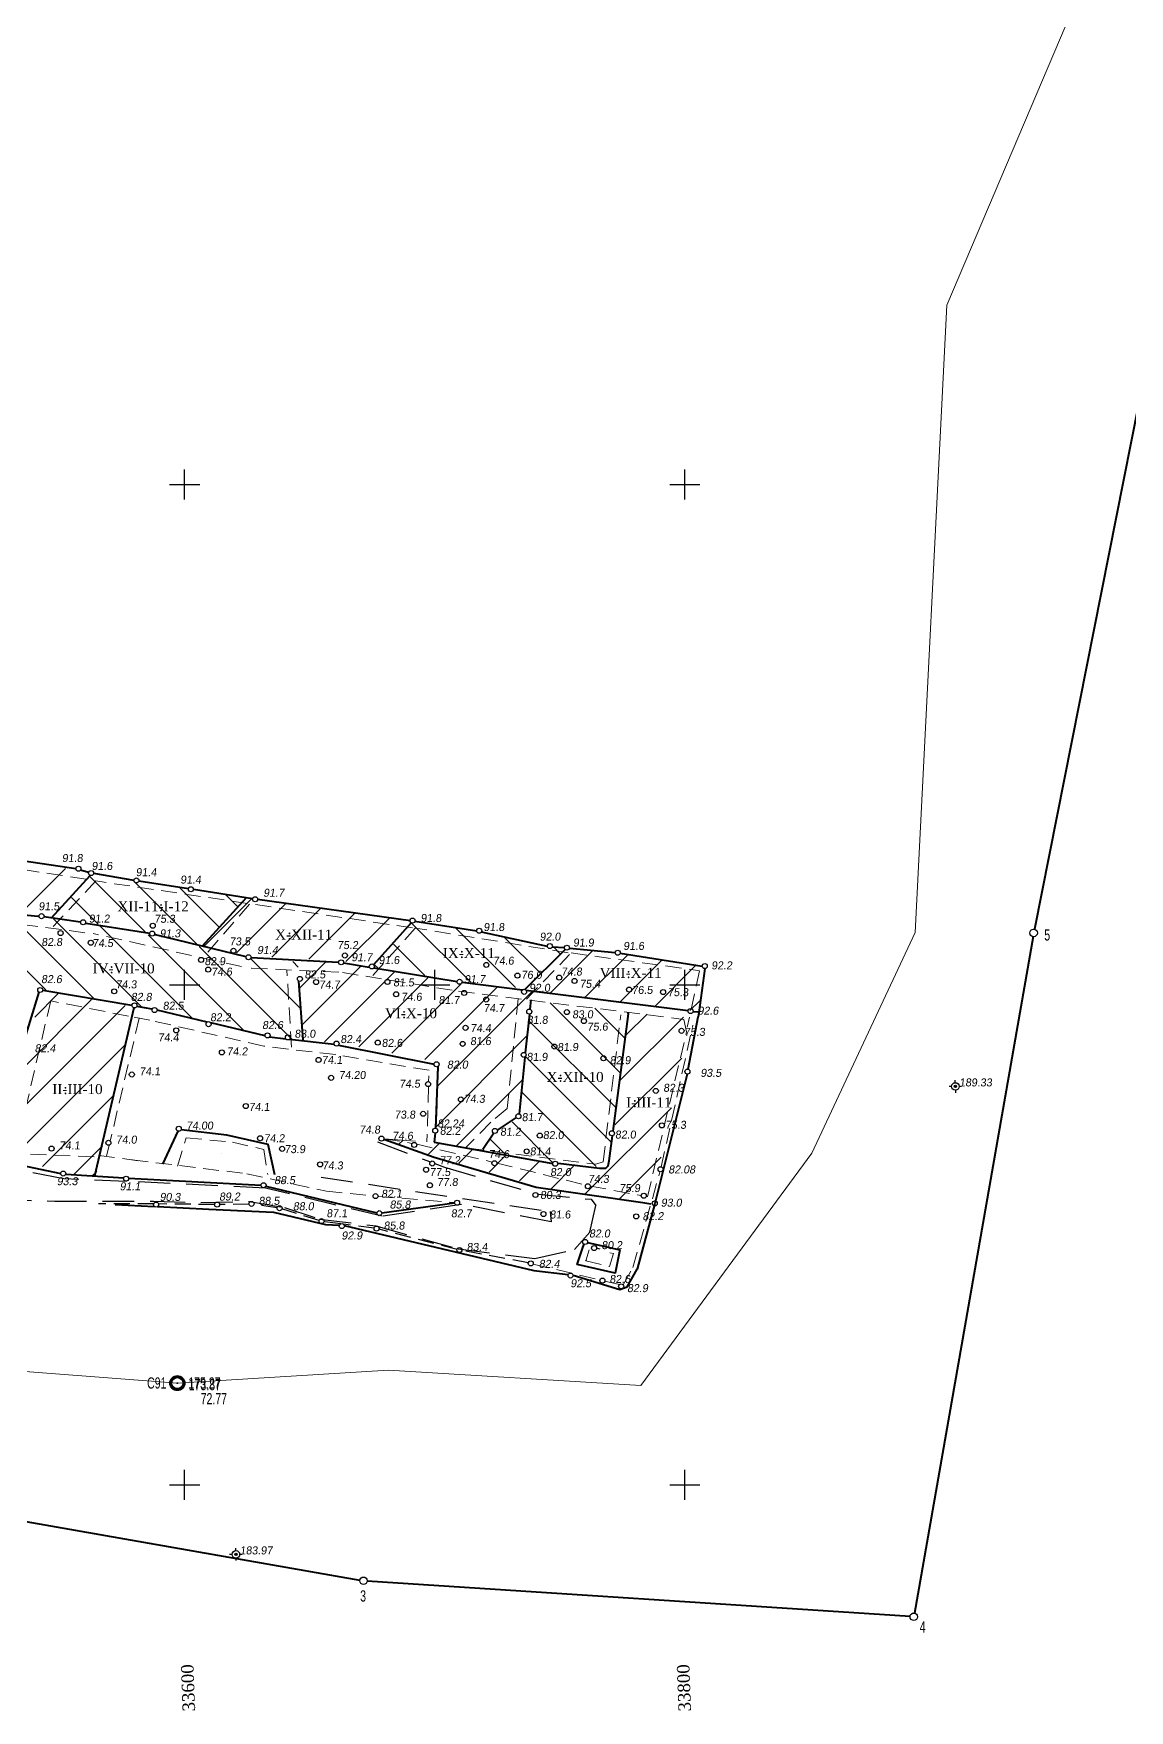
# Model space of a CAD drawing. Header units: millimetres. Extents: x 3233194 to 6468300, y 5635110 to 11269398.
# Drawn here: x 3233540 to 3233978, y 5635110 to 5635780 of the extents above; entities that cross this region are included whole.
import ezdxf
from ezdxf.enums import TextEntityAlignment as Align

# ---------------------------------------------------------------- set-up
doc = ezdxf.new("R2010")
doc.units = ezdxf.units.MM
doc.header["$LTSCALE"] = 2
doc.header["$PDMODE"] = 32
doc.header["$PDSIZE"] = 0.3
doc.linetypes.add('DASHED2', pattern=[9.524999999999999, 6.35, -3.175])
doc.linetypes.add('HIDDEN2', pattern=[4.762499999999999, 3.175, -1.5875])
for name, color, linetype in [('REGION_OBJ', 7, 'Continuous'), ('в.доб.бровка', 7, 'Continuous'), ('ввскр.бровка', 7, 'Continuous'), ('вдб', 7, 'Continuous'), ('ВЫСОТЫ', 7, 'Continuous'), ('Гірничий відвід', 7, 'Continuous'), ('ИМЕНА', 7, 'Continuous'), ('Контур запасів', 7, 'Continuous'), ('кресты', 7, 'Continuous'), ('н.доб.бровка', 7, 'Continuous'), ('нвскр.бровка', 7, 'Continuous'), ('ндб', 7, 'Continuous'), ('ОБОчина', 7, 'Continuous'), ('ОШИБКИ', 7, 'Continuous'), ('ПИКЕТЫ', 7, 'Continuous'), ('ПРОМЫШЛЕННЫЕ', 7, 'Continuous'), ('ПУНКТЫ', 7, 'Continuous'), ('ТОКА_СТ', 1, 'Continuous')]:
    doc.layers.add(name, color=color, linetype=linetype)
doc.layers.add('вдбровка', color=7, linetype='Continuous', lineweight=40)
doc.layers.add('н.бровка', color=7, linetype='HIDDEN2', lineweight=20)
doc.styles.add('grad', font='grad.shx')
doc.styles.add('universw', font='universw.shx', dxfattribs={"oblique": 10})
doc.styles.add('user', font='symeteo.shx', dxfattribs={"height": 2.5})

# ---------------------------------------------------------------- blocks, each defined once
blk = doc.blocks.new('piket')
at = {"layer": 'ПИКЕТЫ', "linetype": 'Continuous'}
h = blk.add_hatch(color=7, dxfattribs=at)
edge = h.paths.add_edge_path()
edge.add_arc((0, 0), 0.3, 0, 360)
at = {"layer": 'ПИКЕТЫ', "color": 7, "linetype": 'Continuous'}
blk.add_circle((0, 0), 0.3, dxfattribs=at)
at = {"layer": 'ВЫСОТЫ', "style": 'universw', "oblique": 6}
blk.add_attdef('H', (1.878690616227686, -0.2266669999808073), '', height=2, dxfattribs=at)
at = {"layer": 'ИМЕНА', "style": 'universw', "oblique": 10}
blk.add_attdef('NAME', text='', height=2, dxfattribs=at).set_placement((0, 2.372062510810792), align=Align.CENTER)
at = {"layer": 'ТОКА_СТ', "style": 'universw', "oblique": 6, "flags": 1}
blk.add_attdef('POINT', text='', height=2, dxfattribs=at).set_placement((0, -2.787347676232457), align=Align.CENTER)
blk = doc.blocks.new('89_1')
h = blk.add_hatch(color=256)
h.paths.add_polyline_path([(-1.5, 0, 1), (1.5, 0, 1)])
h.paths.add_polyline_path([(1.1, 0, -1), (-1.1, 0, -1)], flags=16)
h.paths.add_polyline_path([(0.06219509384926566, 0, -1), (-0.06219509384926566, 0, -1)], flags=0)
for radius in [1.5, 1.1, 0.06219509384926566]:
    blk.add_circle((0, 0), radius)
at = {"color": 7, "linetype": 'Continuous', "style": 'user', "flags": 8}
blk.add_attdef('ddddd', (2.533005898833453, -1.136397414355253), '', height=2.5, dxfattribs=at)
at = {"color": 7, "linetype": 'Continuous', "style": 'grad', "oblique": 10, "width": 0.7}
for tag, p in [('P37', (6.481768247015047, 0.1634773770626978)), ('P4', (6.45010695508315, -2.939076767124341))]:
    blk.add_attdef(tag, text='', height=2.5, dxfattribs=at).set_placement(p, align=Align.CENTER)
blk = doc.blocks.new('POINTINV')
at = {"layer": 'ПУНКТЫ', "color": 0, "linetype": 'Continuous'}
blk.add_point((0, 0), dxfattribs=at)
at = {"layer": 'ВЫСОТЫ', "color": 0, "style": 'grad', "width": 0.7}
blk.add_attdef('POINT_H', (1.6, -0.8), '', height=1.65, dxfattribs=at)
at = {"layer": 'ИМЕНА', "color": 0, "style": 'grad', "width": 0.7}
blk.add_attdef('POINT_NAM', text='', height=1.65, dxfattribs=at).set_placement((-1.6, -0.8), align=Align.RIGHT)
at = {"layer": 'ОШИБКИ', "color": 0, "linetype": 'Continuous', "style": 'grad', "width": 0.7, "flags": 1}
blk.add_attdef('POINT_MX', text='', height=1.65, dxfattribs=at).set_placement((-4.2077, 4.453385), align=Align.RIGHT)
blk.add_attdef('POINT_MY', (2.8923, 4.253385), '', height=1.65, dxfattribs=at)
blk = doc.blocks.new('5_1')
at = {"linetype": 'Continuous'}
h = blk.add_hatch(color=7, dxfattribs=at)
edge = h.paths.add_edge_path()
edge.add_arc((0, 0), 0.0587597610191859, 0, 360)
at = {"color": 7, "linetype": 'Continuous'}
for p, q in [((-0.75, 0), (-1.25, 0)), ((0, 0.75), (0, 1.25)), ((0.75, 0), (1.25, 0)), ((0, -0.75), (0, -1.25))]:
    blk.add_line(p, q, dxfattribs=at)
for radius in [0.75, 0.0587597610191859]:
    blk.add_circle((0, 0), radius, dxfattribs=at)
at = {"color": 7, "linetype": 'Continuous', "style": 'grad', "oblique": 10, "width": 0.7}
blk.add_attdef('P37', text='', height=2.5, dxfattribs=at).set_placement((-2, 0), align=Align.MIDDLE_RIGHT)
at = {"color": 7, "linetype": 'Continuous', "style": 'user', "flags": 8}
blk.add_attdef('ddddd', text='', height=2.5, dxfattribs=at).set_placement((2, 0), align=Align.MIDDLE_LEFT)
at = {"color": 7, "linetype": 'Continuous', "style": 'grad', "oblique": 10, "width": 0.7}
blk.add_attdef('P4', (2, 0.7), '', height=2.5, dxfattribs=at)
blk.add_attdef('P69', text='', height=2.5, dxfattribs=at).set_placement((2, -0.7), align=Align.TOP_LEFT)

msp = doc.modelspace()

# ---------------------------------------------------------------- linework, layer by layer
for p, q in [((3233534.214964586, 5635428.31559821), (3233552.416386595, 5635446.517020219)), ((3233562.192927622, 5635443.147717681), (3233584.155496251, 5635421.185149051)), ((3233579.499112102, 5635441.556981413), (3233604.966152848, 5635416.089940667)), ((3233598.072612356, 5635438.698929369), (3233613.624675203, 5635423.146866524)), ((3233554.698188349, 5635434.927008742), (3233565.448180513, 5635424.177016579)), ((3233607.771992722, 5635415.437661181), (3233626.582646262, 5635434.248314721)), ((3233616.646112611, 5635435.840877328), (3233621.172366509, 5635431.314623429)), ((3233620.770696844, 5635412.720917091), (3233640.360816146, 5635432.311036393)), ((3233634.821841002, 5635411.056613037), (3233654.138986031, 5635430.373758066)), ((3233529.71624234, 5635428.478058327), (3233563.681265339, 5635394.513035327)), ((3233547.513554697, 5635426.396194181), (3233583.154981081, 5635390.754767798)), ((3233566.179515707, 5635423.445681384), (3233603.222557733, 5635386.402639358)), ((3233649.657032117, 5635410.17635594), (3233667.917155915, 5635428.436479738)), ((3233664.426247727, 5635409.230123338), (3233681.6953258, 5635426.499201411)), ((3233523.98368731, 5635418.495165145), (3233544.533557499, 5635397.945294956)), ((3233585.41861586, 5635419.922029443), (3233623.430948594, 5635381.909696708)), ((3233605.771960157, 5635415.284133358), (3233642.795206869, 5635378.260886646)), ((3233626.191200703, 5635410.580341023), (3233646.400825607, 5635390.370716119)), ((3233643.198731546, 5635409.288258392), (3233645.438145921, 5635407.048844017)), ((3233646.092590324, 5635398.754190041), (3233656.465238077, 5635409.126837795)), ((3233746.247423264, 5635396.758609604), (3233762.952317828, 5635413.463504168)), ((3233760.183553009, 5635394.979291137), (3233777.186658909, 5635411.982397037)), ((3233774.119682756, 5635393.199972672), (3233790.716309057, 5635409.796598973)), ((3233646.976111123, 5635383.922262629), (3233670.529309927, 5635407.475461433)), ((3233655.891221046, 5635377.121924341), (3233683.895179641, 5635405.125882935)), ((3233669.569520637, 5635375.084775719), (3233697.261049354, 5635402.776304436)), ((3233788.055812503, 5635391.420654207), (3233804.245959205, 5635407.610800909)), ((3233540.121789805, 5635387.076078793), (3233549.340261329, 5635396.294550318)), ((3233682.794174423, 5635372.593981292), (3233710.667241861, 5635400.467048732)), ((3233696.018828208, 5635370.103186866), (3233724.776202379, 5635398.860561037)), ((3233700.930849592, 5635359.299760038), (3233738.885162896, 5635397.254073341)), ((3233531.419648069, 5635346.943040634), (3233576.203009586, 5635391.72640215)), ((3233535.770718937, 5635367.009559714), (3233562.771635457, 5635394.010476234)), ((3233746.133859707, 5635392.788095397), (3233774.16299858, 5635364.758956523)), ((3233763.99849646, 5635390.638906855), (3233776.001904076, 5635378.63549924)), ((3233801.991942249, 5635389.641335742), (3233805.939751806, 5635393.589145299)), ((3233737.62956784, 5635385.576939052), (3233772.324093085, 5635350.882413806)), ((3233774.272677229, 5635361.922070721), (3233799.395889995, 5635387.045283487)), ((3233776.543052195, 5635379.9078939), (3233784.907317389, 5635388.272159093)), ((3233531.421788124, 5635331.229732477), (3233576.566259236, 5635376.374203589)), ((3233700.033883351, 5635342.687345585), (3233737.10232775, 5635379.755789984)), ((3233736.078874262, 5635371.412184418), (3233770.48518759, 5635337.00587109)), ((3233772.002302263, 5635343.936247543), (3233798.711773018, 5635370.645718299)), ((3233543.142218654, 5635327.234714796), (3233571.874689624, 5635355.967185765)), ((3233708.801067463, 5635335.739081485), (3233734.903050343, 5635361.841064366)), ((3233734.818629023, 5635356.956981445), (3233764.538772116, 5635327.236838352)), ((3233760.188279359, 5635316.406776427), (3233794.601450416, 5635350.819947485)), ((3233730.901289185, 5635345.158873072), (3233747.102437382, 5635328.957724875)), ((3233555.696231839, 5635324.073279768), (3233567.18312001, 5635335.560167939)), ((3233679.820063408, 5635338.188973854), (3233680.031068435, 5635338.399978881)), ((3233685.663087617, 5635336.174273957), (3233687.380771081, 5635337.891957421)), ((3233697.487001374, 5635332.282739502), (3233701.880373477, 5635336.676111605)), ((3233722.14279593, 5635338.201918114), (3233728.244527536, 5635332.100186508)), ((3233709.556923865, 5635328.637213781), (3233715.149387579, 5635334.229677496)), ((3233721.717590152, 5635325.082431857), (3233728.418401681, 5635331.783243385)), ((3233733.878256438, 5635321.527649932), (3233741.687415784, 5635329.336809277)), ((3233773.904891079, 5635314.407939937), (3233790.491127816, 5635330.994176673)), ((3233562.881292043, 5635323.400615866), (3233564.837335205, 5635325.356659028)), ((3233746.471667638, 5635318.405612919), (3233755.517604753, 5635327.451550035))]:
    msp.add_line(p, q)
at = {"color": 7, "linetype": 'HIDDEN2', "lineweight": 20}
msp.add_line((3233625.938197734, 5635432.202364623), (3233607.328848403, 5635410.885055488), dxfattribs=at)
at = {"color": 7}
for p, q in [((3233690.85889869, 5635424.489884095), (3233714.384044098, 5635400.964738688)), ((3233683.470515279, 5635416.162819294), (3233695.962755964, 5635403.67057861)), ((3233708.561115573, 5635422.503115424), (3233732.233543285, 5635398.830687712)), ((3233727.802081643, 5635418.977597566), (3233742.08770597, 5635404.691973239)), ((3233747.548747126, 5635414.946380296), (3233750.124858154, 5635412.370269267)), ((3233676.082131868, 5635407.835754493), (3233677.323540883, 5635406.594345478))]:
    msp.add_line(p, q, dxfattribs=at)
at = {"color": 7, "linetype": 'Continuous', "lineweight": 40}
for points in [[(3233624.711449631, 5635434.827657468), (3233606.962920977, 5635415.447139362)], [(3233735.989315266, 5635398.094738477), (3233752.170359161, 5635414.063775989)], [(3233541.703087776, 5635397.032520127), (3233535.05072486, 5635375.325054278)], [(3233578.921582553, 5635391.624117439), (3233543.227025471, 5635397.61740155)], [(3233647.423523535, 5635377.935994224), (3233645.699290378, 5635401.401827058)], [(3233738.46690334, 5635393.878569955), (3233738.03849373, 5635390.196048414)], [(3233737.814619711, 5635388.218125095), (3233736.138023461, 5635372.742601586)], [(3233735.952768208, 5635371.015579753), (3233733.758413382, 5635348.315961607)], [(3233732.524592368, 5635346.889290326), (3233724.990332392, 5635341.839599413)], [(3233723.641778118, 5635340.604123116), (3233719.27134966, 5635334.05195215)]]:
    msp.add_lwpolyline(points, dxfattribs=at)
at = {"color": 7, "linetype": 'HIDDEN2', "lineweight": 20}
for points in [[(3233736.697450844, 5635394.270343815), (3233753.906090288, 5635412.041641488)], [(3233642.717220908, 5635375.003543654), (3233640.873412221, 5635405.713128145)], [(3233577.564434391, 5635387.448943773), (3233546.451573886, 5635393.5080904), (3233533.01227181, 5635336.048035932)], [(3233733.319695721, 5635394.390445279), (3233728.997871713, 5635350.528959439), (3233722.400979987, 5635345.08220939), (3233712.568551992, 5635335.007349264)]]:
    msp.add_lwpolyline(points, dxfattribs=at)
at = {"color": 7}
for centre in [(3233550.408057451, 5635420.640877235), (3233542.253134812, 5635397.877133681), (3233737.768354006, 5635389.22499315), (3233735.536754618, 5635371.933651912), (3233724.0297175, 5635341.534406316), (3233733.410519975, 5635347.369973249)]:
    msp.add_circle(centre, 1.007930452215275, dxfattribs=at)
at = {"layer": 'REGION_OBJ', "color": 30, "linetype": 'Continuous'}
for points in [[(3233551.59168827, 5635332.615360594), (3233551.59168827, 5635332.615360594)], [(3233614.74, 5635332.5), (3233614.74, 5635332.5)]]:
    msp.add_lwpolyline(points, dxfattribs=at)
at = {"layer": 'в.доб.бровка', "color": 7, "linetype": 'Continuous', "lineweight": 40}
msp.add_lwpolyline([(3233529.504954806, 5635328.88490875), (3233550.460615628, 5635324.479981563)], dxfattribs=at)
at = {"layer": 'ввскр.бровка', "color": 7, "linetype": 'Continuous', "lineweight": 40}
for points in [[(3233572.161040971, 5635312.159581561), (3233587.858200381, 5635311.344702958)], [(3233589.176287596, 5635311.276277771), (3233609.663887703, 5635310.212715473), (3233635.477880589, 5635308.995555444), (3233656.279009649, 5635304.094467559), (3233661.889809384, 5635303.79376612)], [(3233663.795656955, 5635303.76833848), (3233739.574376705, 5635285.690683438), (3233753.390909988, 5635284.180558794)], [(3233761.072503259, 5635296.962131808), (3233773.922125445, 5635294.019231148), (3233772.13092107, 5635284.645658019), (3233756.980332031, 5635288.101698307), (3233759.1593298, 5635294.901454397), (3233759.705134007, 5635296.223569941)], [(3233755.267602792, 5635283.839874829), (3233773.984587438, 5635278.109704885), (3233776.956707046, 5635279.19928619), (3233780.9084086, 5635286.30866593)]]:
    msp.add_lwpolyline(points, dxfattribs=at)
at = {"layer": 'вдб', "color": 7, "linetype": 'Continuous', "lineweight": 40}
for p, q in [((3233626.571929804, 5635410.873601239), (3233661.525913768, 5635408.963237397)), ((3233663.513760832, 5635408.743248957), (3233673.809506789, 5635407.049726848)), ((3233675.633375976, 5635406.749723059), (3233708.919958834, 5635401.27449433)), ((3233710.906630793, 5635400.986042809), (3233735.08936826, 5635397.947799694)), ((3233735.673940613, 5635397.874355861), (3233735.755609932, 5635397.864095185)), ((3233736.459349599, 5635397.775679545), (3233801.287468276, 5635389.630878511)), ((3233632.501907454, 5635319.495107448), (3233676.841735378, 5635308.84081769)), ((3233678.818502334, 5635308.789022574), (3233707.92602476, 5635312.709957154))]:
    msp.add_line(p, q, dxfattribs=at)
for points in [[(3233556.508108148, 5635446.269221492), (3233479.073660776, 5635457.805029633)], [(3233546.726243876, 5635426.751167131), (3233562.21879102, 5635443.708496115)], [(3233558.412945327, 5635445.921251833), (3233561.567365102, 5635445.00856157)], [(3233563.589868259, 5635444.64821938), (3233579.688336986, 5635441.84683528)], [(3233581.674939988, 5635441.504684786), (3233601.526581032, 5635438.455382874)], [(3233603.488635893, 5635438.151488707), (3233627.176154893, 5635434.435363464)], [(3233629.151607159, 5635434.148214181), (3233690.255545933, 5635425.673239232)], [(3233541.407550649, 5635427.267759111), (3233524.33522327, 5635428.898379656)], [(3233558.387473471, 5635425.02241326), (3233543.75757673, 5635427.118380512)], [(3233558.387473471, 5635425.02241326), (3233543.75757673, 5635427.118380512)], [(3233586.040253778, 5635420.502187977), (3233560.423964502, 5635424.415950849), (3233560.25069206, 5635424.415950849)], [(3233586.040253778, 5635420.502187977), (3233560.423964502, 5635424.415950849), (3233560.25069206, 5635424.415950849)], [(3233690.616588327, 5635424.742069258), (3233675.509628928, 5635407.981913037)], [(3233716.778398546, 5635421.411288379), (3233692.060529787, 5635425.236532023)], [(3233745.028223924, 5635415.251320159), (3233718.618181396, 5635421.052961214)], [(3233751.826650492, 5635414.778833481), (3233746.900197716, 5635414.948659502)], [(3233753.83810258, 5635414.605963391), (3233772.128052734, 5635412.87342211)], [(3233774.120502809, 5635412.628064763), (3233806.936939406, 5635407.372170588)], [(3233808.006029536, 5635406.442589803), (3233805.580340956, 5635388.857121038)], [(3233735.750976434, 5635397.859522396), (3233735.755609932, 5635397.864095185)], [(3233579.695452354, 5635390.72993822), (3233564.00090223, 5635323.492206741)], [(3233587.063001972, 5635390.257134805), (3233580.840305594, 5635391.301954811)], [(3233609.052555124, 5635385.077069749), (3233588.988614801, 5635389.876597381)], [(3233803.180284437, 5635389.301658923), (3233805.133625933, 5635389.18876629), (3233805.610218344, 5635388.847784459), (3233805.315785051, 5635387.158234843)], [(3233632.153896119, 5635379.550960588), (3233610.421248393, 5635384.749662418)], [(3233771.292797722, 5635341.479318731), (3233777.498431663, 5635388.314150023), (3233777.161896293, 5635388.8906649)], [(3233801.3445061, 5635366.208234453), (3233805.319781538, 5635387.14191615)], [(3233633.94714333, 5635379.130079875), (3233640.400797884, 5635378.387512762)], [(3233633.94714333, 5635379.130079875), (3233640.400797884, 5635378.387512762)], [(3233641.968521544, 5635378.207128141), (3233659.747923631, 5635376.161403635)], [(3233641.968521544, 5635378.207128141), (3233659.747923631, 5635376.161403635)], [(3233661.569408954, 5635375.877344576), (3233699.708426114, 5635368.220255398)], [(3233701.239426407, 5635367.322756935), (3233700.263786117, 5635342.634347812)], [(3233701.239426407, 5635367.322756935), (3233701.165978082, 5635365.464159773)], [(3233800.873369645, 5635364.26248813), (3233787.94337388, 5635312.572101722), (3233780.912745403, 5635286.286540299), (3233780.886471392, 5635286.269199401)], [(3233700.630079664, 5635351.903342808), (3233700.263786117, 5635342.634347812)], [(3233597.20202252, 5635341.471116198), (3233591.180265567, 5635328.275860324)], [(3233636.10506521, 5635324.003714854), (3233633.439978042, 5635336.124915108), (3233616.843489922, 5635339.847387625), (3233598.556185164, 5635341.988767456)], [(3233679.634471543, 5635338.238520071), (3233699.773443444, 5635331.028945809), (3233740.519598913, 5635319.08318215), (3233783.189262342, 5635312.937394086)], [(3233700.119715278, 5635340.623683685), (3233699.783610148, 5635337.070879408)], [(3233700.119715278, 5635340.623683685), (3233699.783610148, 5635337.070879408)], [(3233699.783610148, 5635337.070879408), (3233747.179867222, 5635328.448160289)], [(3233749.267070789, 5635328.646317615), (3233765.887091792, 5635326.582027113), (3233768.345669635, 5635326.680250324), (3233769.329187733, 5635327.564987892), (3233769.722681931, 5635329.629424126), (3233771.043698372, 5635339.59932933)], [(3233783.189262342, 5635312.937394086), (3233786.368458061, 5635312.328942054)]]:
    msp.add_lwpolyline(points, dxfattribs=at)
at = {"layer": 'вдбровка', "color": 7, "linetype": 'Continuous', "lineweight": 40}
for points in [[(3233624.581299187, 5635411.134231945), (3233587.849026206, 5635420.068696354)], [(3233552.439467106, 5635324.241569829), (3233575.614369539, 5635322.739471148)], [(3233577.55906402, 5635322.622474073), (3233630.548285038, 5635319.784755982)]]:
    msp.add_lwpolyline(points, dxfattribs=at)
at = {"layer": 'Гірничий відвід', "color": 7, "linetype": 'Continuous', "lineweight": 40}
for points in [[(3234014.013981507, 5635796.815175939), (3233939.732018493, 5635422.17782406)], [(3233939.178929862, 5635419.216023143), (3233891.777070138, 5635148.737976857)], [(3233489.291900135, 5635193.64149246), (3233670.009099865, 5635161.915507541)], [(3233890.013623321, 5635147.352398936), (3233672.996376679, 5635161.556601064)]]:
    msp.add_lwpolyline(points, dxfattribs=at)
at = {"layer": 'Контур запасів', "color": 5, "linetype": 'Continuous', "lineweight": 15}
msp.add_lwpolyline([(3233531.121849967, 5636161.139652982), (3233677.57, 5636160.94), (3233863.616122911, 5636186.104652562), (3233938.344098662, 5636043.123616498), (3233976.254037353, 5635840.160218571), (3233904.733172632, 5635671.708244042), (3233892.0233493, 5635420.863450372), (3233850.766776215, 5635332.581951497), (3233782.315924779, 5635239.745182717), (3233681.438426465, 5635245.908236194), (3233597.073182608, 5635240.683295753), (3233461.145413111, 5635251.016224787), (3233358.467378192, 5635271.450762753), (3233358.82819023, 5635380.033725357), (3233406.759092812, 5635492.025158883), (3233445.079300258, 5635643.62685739), (3233474.096214982, 5635783.183553406), (3233485.442681569, 5635905.91316383), (3233500.559733836, 5636033.67686909), (3233531.121849967, 5636161.139652982)], dxfattribs=at)
at = {"layer": 'кресты', "color": 7, "linetype": 'Continuous'}
for p, q in [((3233600, 5635594), (3233600, 5635606)), ((3233800, 5635594), (3233800, 5635606)), ((3233594, 5635600), (3233606, 5635600)), ((3233794, 5635600), (3233806, 5635600)), ((3233600, 5635394), (3233600, 5635406)), ((3233600, 5635394), (3233600, 5635406)), ((3233700, 5635394), (3233700, 5635406)), ((3233800, 5635394), (3233800, 5635406)), ((3233594, 5635400), (3233606, 5635400)), ((3233594, 5635400), (3233606, 5635400)), ((3233694, 5635400), (3233706, 5635400)), ((3233794, 5635400), (3233806, 5635400)), ((3233600, 5635194), (3233600, 5635206)), ((3233800, 5635194), (3233800, 5635206)), ((3233594, 5635200), (3233606, 5635200)), ((3233794, 5635200), (3233806, 5635200))]:
    msp.add_line(p, q, dxfattribs=at)
at = {"layer": 'кресты', "color": 7, "linetype": 'Continuous', "lineweight": 40}
for p, q in [((3233802.589034789, 5635372.338197964), (3233802.509329769, 5635372.342161095)), ((3233784.70470651, 5635306.332567444), (3233784.723298972, 5635306.331642981)), ((3233786.318042984, 5635306.252348362), (3233786.25387577, 5635306.255538914)), ((3233760.374729868, 5635289.655723993), (3233760.407262828, 5635289.647363164)), ((3233761.411647636, 5635292.937728553), (3233761.478210898, 5635292.920622083))]:
    msp.add_line(p, q, dxfattribs=at)
at = {"layer": 'кресты', "color": 7, "linetype": 'DASHED2', "lineweight": 20}
for p in [(3233908.199244855, 5635359.241021093, 189.33), (3233620.463170447, 5635172.220927491, 183.97)]:
    msp.add_point(p, dxfattribs=at)
at = {"layer": 'н.бровка', "color": 7, "linetype": 'HIDDEN2', "lineweight": 20}
for points in [[(3233434.255751575, 5635361.189734478), (3233430.130950347, 5635362.972531901), (3233426.452196663, 5635372.778175723), (3233437.082326737, 5635422.266671333), (3233446.360115666, 5635451.047024579), (3233478.992578981, 5635454.564630954), (3233563.706250145, 5635441.714213378)], [(3233713.506926708, 5635334.655129897), (3233764.325724203, 5635328.215388775), (3233767.315627914, 5635329.112076348), (3233774.354826074, 5635387.985816348)], [(3233597.090097477, 5635327.466744128), (3233600.571164154, 5635338.795267562), (3233619.110396926, 5635337.015032593), (3233631.658645728, 5635334.10197517), (3233633.196967751, 5635324.148979158)]]:
    msp.add_lwpolyline(points, dxfattribs=at)
at = {"layer": 'н.доб.бровка', "color": 7, "linetype": 'HIDDEN2', "lineweight": 20}
for points in [[(3233569.839052099, 5635335.823943721), (3233568.789871313, 5635331.378070323)], [(3233679.653732076, 5635338.393713444), (3233691.005278038, 5635336.54725046)], [(3233692.790330055, 5635336.174686653), (3233722.928651337, 5635329.089647328)], [(3233724.82820813, 5635328.632077959), (3233760.325313025, 5635319.907025483)], [(3233762.207245359, 5635319.486161165), (3233782.525107707, 5635315.687541761)]]:
    msp.add_lwpolyline(points, dxfattribs=at)
at = {"layer": 'нвскр.бровка', "color": 7, "linetype": 'HIDDEN2', "lineweight": 20}
for points in [[(3233775.33270233, 5635279.97732597), (3233779.242192243, 5635286.932916743), (3233790.022190506, 5635325.217155584)], [(3233760.369325437, 5635289.638618134), (3233761.740122128, 5635293.977400947)], [(3233760.388484452, 5635289.623500424), (3233769.794325233, 5635287.297954134), (3233771.393794051, 5635292.550436599), (3233769.966138344, 5635292.835829468)], [(3233767.998083904, 5635281.462284953), (3233773.787854996, 5635280.080112107)]]:
    msp.add_lwpolyline(points, dxfattribs=at)
at = {"layer": 'нвскр.бровка', "color": 7, "linetype": 'Continuous', "elevation": 82.51}
msp.add_lwpolyline([(3233766.137065774, 5635294.28), (3233764.696849803, 5635294.615802473)], dxfattribs=at)
at = {"layer": 'нвскр.бровка', "color": 7}
for centre in [(3233939.439, 5635420.7), (3233671.493, 5635161.655), (3233891.517, 5635147.254)]:
    msp.add_circle(centre, 1.506593438625289, dxfattribs=at)
at = {"layer": 'ндб', "color": 7, "linetype": 'HIDDEN2', "lineweight": 20}
for points in [[(3233691.125024512, 5635422.733286037), (3233564.497782922, 5635441.466366325), (3233547.481954633, 5635423.292927503)], [(3233560.137459552, 5635420.781133991), (3233515.436617561, 5635426.595340616), (3233506.955201519, 5635423.856592306), (3233494.985981392, 5635340.737266417)], [(3233753.304176516, 5635412.792606845), (3233692.214985136, 5635422.633430796), (3233675.001269457, 5635403.465008333)], [(3233612.07732755, 5635409.582000746), (3233563.424688427, 5635420.487412045)], [(3233614.682707278, 5635408.998009044), (3233613.985192058, 5635409.154355966)], [(3233754.558896415, 5635412.715791936), (3233805.773385412, 5635405.599486446), (3233800.953132733, 5635383.021711263)], [(3233622.670042309, 5635407.207660663), (3233616.640876742, 5635408.559088488)], [(3233626.750455094, 5635406.523497857), (3233626.818220901, 5635406.604565184), (3233663.085236325, 5635404.878558208), (3233709.513708955, 5635397.373392353), (3233799.53096963, 5635386.13552512)], [(3233581.826163492, 5635386.618983394), (3233570.227713049, 5635337.470883316)], [(3233697.728167216, 5635365.771034357), (3233660.405149518, 5635372.018123614), (3233631.607794576, 5635375.425663674), (3233586.07362902, 5635385.791800807), (3233578.870247353, 5635387.19464018)], [(3233785.033812921, 5635315.149815521), (3233800.655431208, 5635381.190545299), (3233799.53096963, 5635386.13552512)], [(3233790.519349745, 5635327.162633265), (3233803.179837628, 5635383.827114508)], [(3233697.593649998, 5635363.54191329), (3233697.528060433, 5635361.221761659)], [(3233697.472236304, 5635359.247050498), (3233696.848819944, 5635337.194449734)], [(3233699.986795974, 5635336.92795836), (3233711.333849633, 5635334.991675524)], [(3233528.886958752, 5635332.619009859), (3233565.774261687, 5635331.089536136)], [(3233565.676623217, 5635331.712260718), (3233583.329407815, 5635329.369079156)], [(3233579.021850922, 5635330.059535196), (3233579.052659205, 5635329.954845905), (3233623.947717682, 5635324.521122234)], [(3233624.902789472, 5635324.370729098), (3233656.662184442, 5635317.406473278), (3233675.305553712, 5635315.515184407)], [(3233677.304496446, 5635315.334601117), (3233707.926279487, 5635312.897672209)], [(3233739.354223508, 5635288.300338724), (3233766.045003819, 5635281.928537283)]]:
    msp.add_lwpolyline(points, dxfattribs=at)
at = {"layer": 'ндб', "color": 7, "linetype": 'DASHED2', "lineweight": 20}
msp.add_lwpolyline([(3233679.646875667, 5635338.313819648), (3233697.777335267, 5635337.063493595)], dxfattribs=at)
at = {"layer": 'ндб', "color": 7, "linetype": 'HIDDEN2'}
for points in [[(3233587.58998251, 5635312.33804905), (3233565.506040092, 5635312.406179878)], [(3233611.943080959, 5635312.065112166), (3233589.526407228, 5635312.325483554)], [(3233625.722552603, 5635312.234876977), (3233613.951000467, 5635312.061452389)], [(3233636.955985637, 5635310.797832659), (3233627.688042199, 5635312.100692842)], [(3233653.735642976, 5635305.668965218), (3233638.901230922, 5635310.325536303)], [(3233662.39757671, 5635304.367149539), (3233655.697515729, 5635305.241022563)], [(3233675.763503197, 5635302.623863527), (3233663.496065604, 5635304.223876244)], [(3233708.882374434, 5635294.166896457), (3233677.730011305, 5635302.225357406)], [(3233737.40148415, 5635288.766865212), (3233710.842366057, 5635293.73603344)]]:
    msp.add_lwpolyline(points, dxfattribs=at)
at = {"layer": 'ОБОчина', "linetype": 'DASHED2'}
for points in [[(3233677.130092193, 5635337.106460929), (3233698.259237864, 5635329.172850633)], [(3233700.021250566, 5635328.511246878), (3233703.913232006, 5635327.049878562), (3233739.563081336, 5635316.669234731)], [(3233741.167687013, 5635316.261204968), (3233762.552523354, 5635314.202778613), (3233764.341379785, 5635311.755886181)]]:
    msp.add_lwpolyline(points, dxfattribs=at)
at = {"layer": 'ОБОчина', "color": 7, "linetype": 'DASHED2'}
for points in [[(3233654.605289381, 5635322.999475146), (3233746.135047122, 5635309.291073128), (3233746.544616433, 5635305.198933607), (3233710.710785028, 5635312.155464642), (3233678.97228007, 5635307.449557268), (3233632.276245186, 5635318.663611828), (3233576.689219554, 5635321.356037945), (3233551.734458403, 5635322.353649546), (3233520.554023715, 5635328.537822418), (3233518.628287392, 5635328.422603724)], [(3233485.269829193, 5635317.149254827), (3233507.008536242, 5635314.834727976), (3233548.046501254, 5635313.408901307), (3233587.547389673, 5635313.468983045), (3233606.528378914, 5635312.866467249), (3233625.985304561, 5635313.247763362), (3233639.977028249, 5635310.924956695), (3233653.908618215, 5635306.284863238), (3233676.425030287, 5635303.515583451), (3233709.318909373, 5635294.360230677), (3233739.945673819, 5635290.544297305), (3233755.901643525, 5635294.167884197), (3233761.994216203, 5635300.98004922), (3233764.341379785, 5635311.755886181)]]:
    msp.add_lwpolyline(points, dxfattribs=at)
at = {"layer": 'ПИКЕТЫ', "color": 7}
for centre, radius in [((3233557.510892311, 5635446.370945231), 1.007930452215275), ((3233562.581937938, 5635444.648734443), 1.007930452215275), ((3233580.681124121, 5635441.672773508), 1.007930452215275), ((3233602.48091219, 5635438.131074631), 1.007930452215275), ((3233628.143687443, 5635434.152866455), 1.007930452215275), ((3233542.787707527, 5635427.392748014), 1.007930452215275), ((3233559.392377455, 5635424.944363411), 1.007930452215275), ((3233587.236843102, 5635423.577516263), 1.007930452215275), ((3233691.12718829, 5635425.606550382), 1.004011919677921), ((3233717.767149726, 5635421.58567599), 1.004011919677921), ((3233562.484500918, 5635416.771197827), 1.007930452215275), ((3233587.04614857, 5635420.438160927), 1.007930452215275), ((3233587.04614857, 5635420.438160927), 1.007930452215275), ((3233746.016921751, 5635415.426010006), 1.004011919677921), ((3233606.561814833, 5635409.890746959), 1.007930452215275), ((3233619.493225886, 5635413.548109332), 1.007930452215275), ((3233625.536165504, 5635410.94864793), 1.007930452215275), ((3233662.529710688, 5635408.942460524), 1.004011919677921), ((3233664.087260493, 5635411.666795147), 1.004011919677921), ((3233752.853017803, 5635414.799994104), 1.004011919677921), ((3233773.127079666, 5635412.773496513), 1.004011919677921), ((3233609.444734965, 5635406.048009111), 1.007930452215275), ((3233646.070147622, 5635402.334835546), 1.004011919677921), ((3233674.785117409, 5635407.286842542), 1.004011919677921), ((3233720.607404442, 5635407.889097414), 1.004011919677921), ((3233733.021188902, 5635403.618811685), 1.004011919677921), ((3233749.781312071, 5635402.841685797), 1.004011919677921), ((3233755.880509939, 5635401.499040677), 1.004011919677921), ((3233807.938355716, 5635407.444318403), 1.004011919677921), ((3233571.85762662, 5635397.345390183), 1.007930452215275), ((3233652.524777723, 5635401.038954441), 1.007930452215275), ((3233681.066536468, 5635401.116893461), 1.004011919677921), ((3233684.543986203, 5635396.180678454), 1.007930452215275), ((3233709.916579229, 5635401.152889555), 1.004011919677921), ((3233711.80054462, 5635396.686562645), 1.004011919677921), ((3233735.683485743, 5635397.138439236), 1.004011919677921), ((3233777.673602008, 5635398.022471268), 1.007930452215275), ((3233777.673602008, 5635398.022471268), 1.007930452215275), ((3233791.287294548, 5635397.055821821), 1.007930452215275), ((3233579.922081057, 5635391.708038095), 1.004011919677921), ((3233587.981292037, 5635389.841602432), 1.007930452215275), ((3233720.592887041, 5635394.063937629), 1.007930452215275), ((3233720.592887041, 5635394.063937629), 1.007930452215275), ((3233752.831340581, 5635389.026557895), 1.004011919677921), ((3233802.275045954, 5635389.449963436), 1.004011919677921), ((3233596.655629781, 5635381.710706171), 1.007930452215275), ((3233609.569008845, 5635384.211506724), 1.007930452215275), ((3233712.333236338, 5635382.742090949), 1.007930452215275), ((3233759.637975406, 5635385.464326566), 1.007930452215275), ((3233759.637975406, 5635385.464326566), 1.007930452215275), ((3233798.653869446, 5635381.54541512), 1.007930452215275), ((3233798.653869446, 5635381.54541512), 1.007930452215275), ((3233633.144092115, 5635379.739204281), 1.007930452215275), ((3233641.256350521, 5635378.920385619), 1.007930452215275), ((3233660.721502536, 5635376.422301915), 1.007930452215275), ((3233677.18712068, 5635376.83520018), 1.007930452215275), ((3233711.141297386, 5635376.32928373), 1.004011919677921), ((3233747.805311673, 5635375.263546409), 1.004011919677921), ((3233614.875628283, 5635372.911810594), 1.007930452215275), ((3233653.554138722, 5635369.895220023), 1.007930452215275), ((3233700.715702147, 5635368.183940247), 1.007930452215275), ((3233700.715702147, 5635368.183940247), 1.007930452215275), ((3233767.445480754, 5635370.569457933), 1.004011919677921), ((3233578.883571576, 5635364.088644874), 1.007930452215275), ((3233658.546319304, 5635362.748339246), 1.007930452215275), ((3233658.546319304, 5635362.748339246), 1.007930452215275), ((3233801.033244818, 5635365.253689352), 1.004011919677921), ((3233697.299545501, 5635360.240077024), 1.007930452215275), ((3233788.376071756, 5635357.536782293), 1.004011919677921), ((3233624.421060704, 5635351.450341717), 1.007930452215275), ((3233695.360853277, 5635348.370101025), 1.007930452215275), ((3233710.470944076, 5635354.110466055), 1.007930452215275), ((3233597.62903087, 5635342.38412642), 1.007930452215275), ((3233700.198225358, 5635341.628551817), 1.007930452215275), ((3233700.198225358, 5635341.628551817), 1.007930452215275), ((3233790.835761722, 5635343.756563173), 1.007930452215275), ((3233790.835761722, 5635343.756563173), 1.007930452215275), ((3233546.798941275, 5635334.451736473), 1.007930452215275), ((3233569.500252231, 5635336.773226843), 1.007930452215275), ((3233630.162619387, 5635338.584659906), 1.007930452215275), ((3233630.162619387, 5635338.584659906), 1.007930452215275), ((3233638.934926196, 5635334.364228496), 1.007930452215275), ((3233678.646859523, 5635338.439881179), 1.007930452215275), ((3233691.810017006, 5635335.940357561), 1.007930452215275), ((3233741.979985958, 5635339.648825398), 1.007930452215275), ((3233770.841051268, 5635340.582677735), 1.004011919677921), ((3233654.118366776, 5635328.158138849), 1.007930452215275), ((3233699.013345547, 5635328.504086549), 1.007930452215275), ((3233723.820352924, 5635328.619762153), 1.007930452215275), ((3233723.820352924, 5635328.619762153), 1.007930452215275), ((3233736.737011629, 5635333.365141865), 1.007930452215275), ((3233748.187580693, 5635328.427247196), 1.007930452215275), ((3233551.464625848, 5635324.481828977), 1.004011919677921), ((3233576.572110205, 5635322.438185981), 1.004011919677921), ((3233696.499315999, 5635325.990997299), 1.007930452215275), ((3233790.265712004, 5635326.191187008), 1.004011919677921), ((3233631.551700122, 5635319.819369628), 1.004011919677921), ((3233676.30778996, 5635315.455498246), 1.004011919677921), ((3233698.055540556, 5635319.805435187), 1.007930452215275), ((3233740.223681863, 5635315.907965568), 1.007930452215275), ((3233761.202194108, 5635319.410031153), 1.007930452215275), ((3233761.202194108, 5635319.410031153), 1.007930452215275), ((3233783.529549958, 5635315.603758945), 1.007930452215275), ((3233783.529549958, 5635315.603758945), 1.007930452215275), ((3233588.556471154, 5635312.066130614), 1.004011919677921), ((3233612.947022359, 5635312.053212586), 1.004011919677921), ((3233626.718531256, 5635312.361630508), 1.004011919677921), ((3233637.947304492, 5635310.638688504), 1.004011919677921), ((3233677.825546904, 5635308.640431025), 1.004011919677921), ((3233708.92576647, 5635312.802458216), 1.004011919677921), ((3233743.446398029, 5635308.264883108), 1.007930452215275), ((3233787.945055066, 5635312.557015683), 1.004011919677921), ((3233654.717533169, 5635305.459366596), 1.004011919677921), ((3233662.838518377, 5635303.465146002), 1.004011919677921), ((3233676.754575554, 5635302.463191444), 1.004011919677921), ((3233780.541265413, 5635307.362963986), 1.004011919677921), ((3233760.086659206, 5635297.152267124), 1.004011919677921), ((3233763.695109915, 5635294.683308995), 1.004011919677921), ((3233709.854817691, 5635293.917108452), 1.004011919677921), ((3233738.382077866, 5635288.551282513), 1.004011919677921), ((3233754.273190183, 5635283.701370322), 1.004011919677921), ((3233767.019720364, 5635281.687772686), 1.004011919677921), ((3233774.517833891, 5635279.390785808), 1.004011919677921)]:
    msp.add_circle(centre, radius, dxfattribs=at)

# ---------------------------------------------------------------- block references
at = {"layer": 'ПИКЕТЫ', "color": 4}
ref = msp.add_blockref('piket', (3233908.14, 5635359.32, 189.33), dxfattribs=dict(at, xscale=1.6, yscale=1.6, zscale=1.6))
ref.add_attrib('H', '189.33', (3233909.74, 5635359.32, -113.598), dxfattribs={"layer": 'ВЫСОТЫ', "height": 3.200000000000001, "style": 'universw', "oblique": 6})
ref = msp.add_blockref('piket', (3233620.48, 5635172.2, 183.97), dxfattribs=dict(at, xscale=1.6, yscale=1.6, zscale=1.6))
ref.add_attrib('H', '183.97', (3233622.08, 5635172.2, -110.382), dxfattribs={"layer": 'ВЫСОТЫ', "height": 3.200000000000001, "style": 'universw', "oblique": 6})
ref = msp.add_blockref('piket', (3233620.48, 5635172.2, 183.97), dxfattribs=dict(at, xscale=1.6, yscale=1.6, zscale=1.6))
ref.add_attrib('H', '183.97', (3233622.08, 5635172.2, -110.382), dxfattribs={"layer": 'ВЫСОТЫ', "height": 3.200000000000001, "style": 'universw', "oblique": 6})
ref = msp.add_blockref('piket', (3233620.48, 5635172.2, 183.97), dxfattribs=dict(at, xscale=1.6, yscale=1.6, zscale=1.6))
ref.add_attrib('H', '183.97', (3233622.08, 5635172.2, -110.382), dxfattribs={"layer": 'ВЫСОТЫ', "height": 3.200000000000001, "style": 'universw', "oblique": 6})
ref = msp.add_blockref('piket', (3233620.48, 5635172.2, 183.97), dxfattribs=dict(at, xscale=1.6, yscale=1.6, zscale=1.6))
ref.add_attrib('H', '183.97', (3233622.08, 5635172.2, -110.382), dxfattribs={"layer": 'ВЫСОТЫ', "height": 3.200000000000001, "style": 'universw', "oblique": 6})
ref = msp.add_blockref('piket', (3233620.48, 5635172.2, 183.97), dxfattribs=dict(at, xscale=1.6, yscale=1.6, zscale=1.6))
ref.add_attrib('H', '183.97', (3233622.08, 5635172.2, -110.382), dxfattribs={"layer": 'ВЫСОТЫ', "height": 3.200000000000001, "style": 'universw', "oblique": 6})
ref = msp.add_blockref('piket', (3233620.48, 5635172.2, 183.97), dxfattribs=dict(at, xscale=1.6, yscale=1.6, zscale=1.6))
ref.add_attrib('H', '183.97', (3233622.08, 5635172.2, -110.382), dxfattribs={"layer": 'ВЫСОТЫ', "height": 3.200000000000001, "style": 'universw', "oblique": 6})
ref = msp.add_blockref('piket', (3233620.48, 5635172.2, 183.97), dxfattribs=dict(at, xscale=1.6, yscale=1.6, zscale=1.6))
ref.add_attrib('H', '183.97', (3233622.08, 5635172.2, -110.382), dxfattribs={"layer": 'ВЫСОТЫ', "height": 3.200000000000001, "style": 'universw', "oblique": 6})
ref = msp.add_blockref('piket', (3233620.48, 5635172.2, 183.97), dxfattribs=dict(at, xscale=1.6, yscale=1.6, zscale=1.6))
ref.add_attrib('H', '183.97', (3233622.08, 5635172.2, -110.382), dxfattribs={"layer": 'ВЫСОТЫ', "height": 3.200000000000001, "style": 'universw', "oblique": 6})
at = {"layer": 'ПРОМЫШЛЕННЫЕ', "color": 7, "linetype": 'Continuous', "xscale": 2, "yscale": 2, "zscale": 2, "rotation": 353.291126940981}
msp.add_blockref('89_1', (3233597.073182608, 5635240.683295753), dxfattribs=at)
at = {"layer": 'ПУНКТЫ', "color": 7, "linetype": 'Continuous', "xscale": 2, "yscale": 2, "zscale": 2, "rotation": 0.982932777762484}
for p in [(3233908.14, 5635359.32, 189.33), (3233620.48, 5635172.2, 183.97)]:
    msp.add_blockref('5_1', p, dxfattribs=at)
at = {"layer": 'ПУНКТЫ', "color": 7, "linetype": 'Continuous', "xscale": 2.727815320212315, "yscale": 2.727815320212315, "zscale": 2.727815320212315}
msp.add_blockref('POINTINV', (3233597.077073051, 5635240.67471246), dxfattribs=at).add_auto_attribs({'POINT_NAM': 'C91', 'POINT_H': '175.27'})

# ---------------------------------------------------------------- texts
at = {"attachment_point": 1}
for s, insert, char_height, width in [('{\\fTimes New Roman|b0|i0|c0|p18;XII-11-I-12}', (3233573.11268423, 5635433.332688758), 4, 19.80202050926164), ('{\\fTimes New Roman|b0|i0|c204|p18;\\H4x;:}', (3233589.717700928, 5635433.35977637), 1, 1.866666666666667), ('{\\fTimes New Roman|b0|i0|c0|p18;X-XII-11}', (3233636.174526776, 5635422.029659759), 4, 19.80202050926164), ('{\\fTimes New Roman|b0|i0|c204|p18;\\H4x;:}', (3233641.0707396, 5635422.009181489), 1, 1.866666666666667), ('{\\fTimes New Roman|b0|i0|c0|p18;IX-X-11}', (3233703.21176713, 5635414.660271905), 4, 19.80202050926164), ('{\\fTimes New Roman|b0|i0|c204|p18;\\H4x;:}', (3233709.97990669, 5635414.673720145), 1, 1.866666666666667), ('{\\fTimes New Roman|b0|i0|c0|p18;IV-VII-10}', (3233563.177048214, 5635408.524569326), 4, 19.80202050926164), ('{\\fTimes New Roman|b0|i0|c204|p18;\\H4x;:}', (3233569.969404167, 5635408.556249976), 1, 1.866666666666667), ('{\\fTimes New Roman|b0|i0|c0|p18;VIII-X-11}', (3233765.897729539, 5635406.734941363), 4, 19.80202050926164), ('{\\fTimes New Roman|b0|i0|c204|p18;\\H4x;:}', (3233776.655010198, 5635406.658464666), 1, 1.866666666666667), ('{\\fTimes New Roman|b0|i0|c0|p18;VI-X-10}', (3233680.081873939, 5635390.578277047), 4, 19.80202050926164), ('{\\fTimes New Roman|b0|i0|c204|p18;\\H4x;:}', (3233686.874229891, 5635390.609957697), 1, 1.866666666666667), ('{\\fTimes New Roman|b0|i0|c0|p18;X-XII-10}', (3233744.704926213, 5635365.105675481), 4, 19.80202050926164), ('{\\fTimes New Roman|b0|i0|c204|p18;\\H4x;:}', (3233749.456547334, 5635365.212699455), 1, 1.866666666666667), ('{\\fTimes New Roman|b0|i0|c0|p18;II-III-10}', (3233547.07015003, 5635360.253970607), 4, 19.80202050926164), ('{\\fTimes New Roman|b0|i0|c204|p18;\\H4x;:}', (3233551.495647388, 5635360.261805618), 1, 1.866666666666667), ('{\\fTimes New Roman|b0|i0|c0|p18;I-III-11}', (3233776.523423703, 5635354.920664366), 4, 17.27465849835426), ('{\\fTimes New Roman|b0|i0|c204|p18;\\H4x;:}', (3233779.14319554, 5635354.995886938), 1, 1.866666666666667)]:
    msp.add_mtext(s, dxfattribs=dict(at, insert=insert, char_height=char_height, width=width))
at = {"style": 'universw', "oblique": 6}
for tag, p in [('82.8', (3233542.747777336, 5635415.467608361, 82.58)), ('81.8', (3233736.878281507, 5635384.346251735, 81.89)), ('81.9', (3233736.791346038, 5635369.550377428, 81.89)), ('81.2', (3233726.151118307, 5635339.597477085, 81.98)), ('81.7', (3233734.81367402, 5635345.432932824, 81.98))]:
    msp.add_attdef(tag, p, '', height=3.2, dxfattribs=at)
at = {"style": 'universw', "oblique": 10}
for tag, p in [('82.6', (3233546.732462478, 5635400.621719254, 327.28)), ('82.4', (3233544.16183812, 5635372.979473873, 82.08))]:
    msp.add_attdef(tag, text='', height=3.2, dxfattribs=at).set_placement(p, align=Align.CENTER)
at = {"layer": 'ВЫСОТЫ', "style": 'universw', "oblique": 6}
for tag, p in [('91.8', (3233550.973646834, 5635449.038031488, 91.71)), ('91.6', (3233562.821936395, 5635445.873613201, 91.71)), ('91.4', (3233580.489214136, 5635443.39057365, 91.71)), ('91.4', (3233598.29654181, 5635440.418888342, 91.71)), ('91.5', (3233541.603017827, 5635429.7358097, 91.71)), ('91.2', (3233561.730831365, 5635424.82996053, 91.71)), ('75.3', (3233587.891922881, 5635424.754558985, 82.22)), ('91.8', (3233694.372724485, 5635425.053364999, 81.89)), ('91.8', (3233719.512714649, 5635421.449827834, 81.89)), ('74.5', (3233563.120278081, 5635415.052723301, 82.58)), ('73.5', (3233617.94021235, 5635415.698483218, 82.58)), ('75.2', (3233661.05454585, 5635414.239098024, 82.58)), ('92.0', (3233741.973901252, 5635417.604678845, 81.89)), ('91.9', (3233755.317621525, 5635415.25683099, 81.89)), ('91.6', (3233775.400273892, 5635413.899966739, 81.89)), ('82.9', (3233607.962346529, 5635407.799318739, 82.58)), ('91.6', (3233677.573991496, 5635408.254103543, 81.89)), ('74.6', (3233723.330017093, 5635407.996736953, 81.89)), ('92.2', (3233810.620304073, 5635406.115708697, 81.89)), ('74.6', (3233610.67352187, 5635403.618117168, 82.58)), ('82.5', (3233647.962515756, 5635402.499244436, 81.89)), ('81.5', (3233683.420749074, 5635399.304463816, 81.89)), ('76.0', (3233734.548088931, 5635402.356140849, 81.89)), ('74.8', (3233750.56944465, 5635403.650920193, 81.89)), ('74.3', (3233572.512706399, 5635398.522432905, 82.22)), ('74.7', (3233653.753564627, 5635398.455325643, 82.58)), ('74.6', (3233686.55372132, 5635393.556864665, 82.58)), ('92.0', (3233737.797191508, 5635397.167035495, 81.89)), ('75.4', (3233757.960222956, 5635398.746193396, 82.03)), ('76.5', (3233778.807762604, 5635396.29321032, 82.03)), ('75.3', (3233793.114623541, 5635395.395279255, 81.89)), ('82.5', (3233591.317431045, 5635390.003709665, 81.89)), ('81.7', (3233701.57645444, 5635392.264062248, 81.89)), ('74.7', (3233719.494528351, 5635389.064016805, 82.03)), ('83.0', (3233754.989763365, 5635386.556064241, 81.89)), ('82.2', (3233610.224088624, 5635385.388549446, 82.22)), ('74.4', (3233714.243963843, 5635381.038824979, 82.03)), ('75.6', (3233760.915888493, 5635381.60213988, 82.03)), ('75.3', (3233799.744870636, 5635379.528836195, 82.03)), ('74.4', (3233589.380408183, 5635377.357496465, 82.58)), ('83.0', (3233643.978185695, 5635378.804381634, 83.01)), ('82.4', (3233662.319082441, 5635376.645308928, 82.58)), ('82.6', (3233678.81040669, 5635375.119946787, 82.58)), ('81.6', (3233714.175904986, 5635375.8473328, 81.61)), ('81.9', (3233749.046923182, 5635373.472644847, 81.89)), ('74.2', (3233616.857309469, 5635371.718137598, 82.58)), ('74.1', (3233654.80048243, 5635368.343930169, 82.58)), ('82.9', (3233770.00915127, 5635368.21116828, 82.88)), ('74.1', (3233581.952785361, 5635363.76719426, 83.21)), ('74.20', (3233661.67510361, 5635362.300471866, 82.58)), ('74.2', (3233661.67510361, 5635362.300471866, 82.58)), ('74.5', (3233685.849707989, 5635358.805324924, 82.03)), ('74.3', (3233711.745323069, 5635352.768763532, 82.58)), ('82.3', (3233791.395904986, 5635357.1673328, 82.25)), ('74.1', (3233625.684156736, 5635349.549122748, 83.21)), ('73.8', (3233683.91207538, 5635346.459968706, 82.03)), ('74.00', (3233600.698244654, 5635342.062675806, 83.21)), ('74.8', (3233669.864893804, 5635340.464291752, 82.03)), ('82.24', (3233701.126018996, 5635342.900054534, 82.03)), ('82.2', (3233702.022119997, 5635339.956592703, 82.03)), ('75.3', (3233792.173232755, 5635342.369028111, 82.03)), ('74.1', (3233549.868155059, 5635334.130285858, 83.21)), ('74.0', (3233572.569466016, 5635336.451776229, 83.21)), ('74.2', (3233631.692311876, 5635337.004379143, 83.21)), ('73.9', (3233639.905059089, 5635332.643816473, 83.21)), ('74.6', (3233683.028051286, 5635337.964768135, 82.03)), ('82.0', (3233743.278866471, 5635338.279843682, 82.03)), ('82.0', (3233772.10175726, 5635338.475164473, 81.98)), ('74.3', (3233655.009390886, 5635326.116395201, 82.13)), ('77.2', (3233701.881168752, 5635328.209355378, 82.03)), ('74.6', (3233721.546676761, 5635330.633829956, 82.03)), ('81.4', (3233738.060213031, 5635331.747338609, 81.98)), ('77.5', (3233697.937446628, 5635323.478952168, 82.03)), ('77.8', (3233700.923363761, 5635319.510704015, 82.03)), ('82.0', (3233746.187795551, 5635323.476604393, 82.03)), ('74.3', (3233761.3378792, 5635320.73603222, 82.03)), ('80.3', (3233742.169316217, 5635314.330273241, 82.03)), ('75.9', (3233773.80070462, 5635317.073867072, 82.03)), ('88.5', (3233629.665904986, 5635311.9773328, 88.51)), ('87.1', (3233656.733424142, 5635307.015336159, 87.11)), ('82.7', (3233706.509365191, 5635306.955969575, 82.74)), ('81.6', (3233745.987214463, 5635306.514672216, 82.28)), ('85.8', (3233679.645904986, 5635302.0973328, 85.81)), ('83.4', (3233712.825904986, 5635293.5373328, 83.38)), ('80.2', (3233766.715904986, 5635294.2573328, 80.18)), ('82.6', (3233769.905904986, 5635280.7073328, 82.59))]:
    msp.add_attdef(tag, p, '', height=3.2, dxfattribs=at)
at = {"layer": 'ВЫСОТЫ', "style": 'universw', "oblique": 10}
for tag, p in [('91.7', (3233635.551419654, 5635435.160104467, 163.64)), ('91.3', (3233594.083802626, 5635418.911487876, 182.58)), ('91.4', (3233633.078983352, 5635412.249709649, 163.64)), ('91.7', (3233670.77543062, 5635409.388965433, 163.64)), ('91.7', (3233715.903026491, 5635400.61419212, 163.64)), ('82.8', (3233582.615895764, 5635393.525096606, 327.28)), ('92.6', (3233809.228073734, 5635387.998523904, 163.64)), ('82.6', (3233635.105250522, 5635382.257123668, 327.28)), ('82.0', (3233709.024664322, 5635366.43347868, 163.64)), ('93.5', (3233810.339933005, 5635363.14397306, 182.58)), ('93.3', (3233553.025365798, 5635319.816092916, 163.64)), ('88.5', (3233639.954568386, 5635320.247477694, 163.64)), ('82.08', (3233798.720651465, 5635324.51445672, 82.08)), ('91.1', (3233578.132850154, 5635317.77244992, 163.64)), ('90.3', (3233594.129270507, 5635313.539535913, 90.29)), ('89.2', (3233617.900540894, 5635313.687290644, 89.24)), ('82.1', (3233682.708105323, 5635314.824939786, 327.28)), ('88.0', (3233647.408045636, 5635309.811527446, 88)), ('85.8', (3233686.103289337, 5635310.49916745, 327.28)), ('82.2', (3233787.211875952, 5635305.850403582, 82.02)), ('93.0', (3233794.524593913, 5635311.243009513, 182.58)), ('82.0', (3233765.820520109, 5635298.91797881, 82.02)), ('92.9', (3233666.819245944, 5635298.11339195, 182.58)), ('82.4', (3233745.734192119, 5635286.774071804, 182.58)), ('92.5', (3233758.340913919, 5635279.015280098, 182.58)), ('82.9', (3233781.017119523, 5635277.064330473, 82.89))]:
    msp.add_attdef(tag, text='', height=3.2, dxfattribs=at).set_placement(p, align=Align.CENTER)
at = {"layer": 'ВЫСОТЫ', "color": 0, "style": 'grad', "width": 0.7}
msp.add_attdef('173.87', (3233601.624385858, 5635237.852947604), '', height=4.500895278350319, dxfattribs=at)
at = {"layer": 'ИМЕНА', "color": 0, "style": 'grad', "width": 0.7}
for tag, p in [('5', (3233946.026252904, 5635417.632442456)), ('72.77', (3233616.936702989, 5635232.188675017)), ('3', (3233672.508170991, 5635153.33469044)), ('4', (3233896.210984967, 5635140.926958465))]:
    msp.add_attdef(tag, text='', height=4.500895278350319, dxfattribs=at).set_placement(p, align=Align.RIGHT)
at = {"layer": 'н.доб.бровка', "color": 1, "linetype": 'HIDDEN2', "lineweight": 20, "char_height": 5, "width": 18.14166666666667, "attachment_point": 1}
for s, insert, rotation in [('{\\fTimes New Roman|b0|i0|c0|p18;\\C7;3\\fTimes New Roman|b0|i0|c204|p18;36\\fTimes New Roman|b0|i0|c0|p18;00}', (3233599.191350461, 5635109.295489215), 92.0841633312392), ('{\\fTimes New Roman|b0|i0|c0|p18;\\C7;3\\fTimes New Roman|b0|i0|c204|p18;38\\fTimes New Roman|b0|i0|c0|p18;00}', (3233797.449499574, 5635109.295489215), 92.08416333123922)]:
    msp.add_mtext(s, dxfattribs=dict(at, insert=insert, rotation=rotation))

doc.saveas('drawing.dxf')
